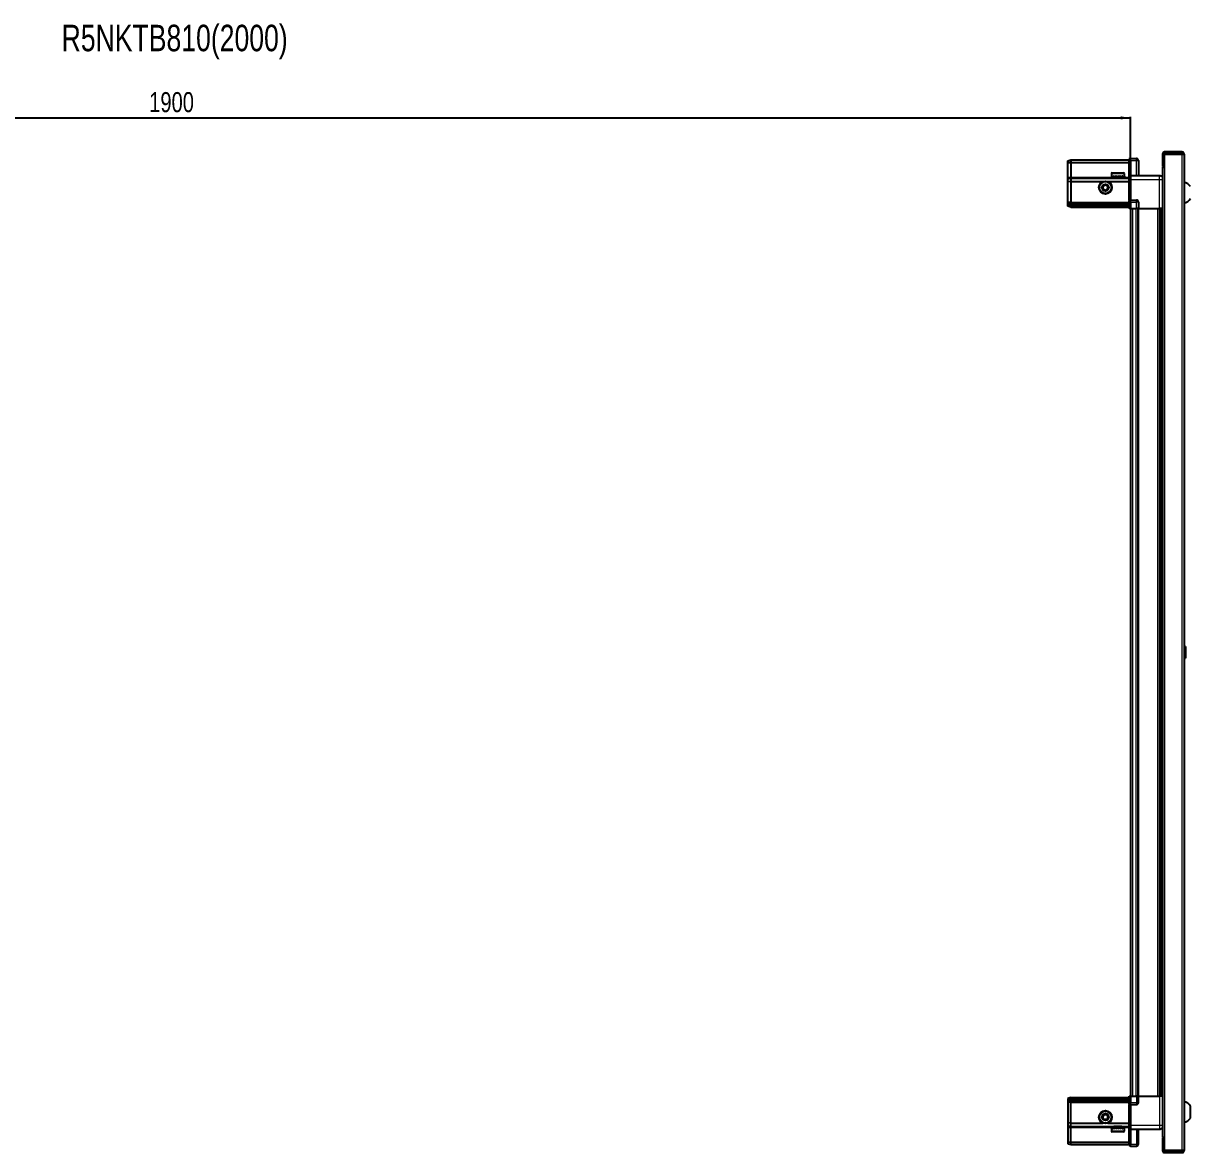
# Model space of a CAD drawing. Header units: millimetres. Extents: x 799 to 4837, y -1214 to 2134.
# Drawn here: x 2713 to 3878, y 994 to 2122 of the extents above; entities that cross this region are included whole.
import ezdxf

# ---------------------------------------------------------------- set-up
doc = ezdxf.new("R2010")
doc.units = ezdxf.units.MM
doc.layers.add('FORMAT', color=7, linetype='Continuous')
doc.styles.add('SLDTEXTSTYLE0', font='TXT', dxfattribs={"width": 0.75})
doc.dimstyles.new('SLDDIMSTYLE0', dxfattribs={"dimtxt": 20, "dimasz": 10, "dimexe": 0, "dimexo": 0.0625, "dimgap": 5, "dimtad": 2, "dimdec": 1, "dimrnd": 1e-09, "dimzin": 12, "dimdsep": 46, "dimtxsty": 'SLDTEXTSTYLE0', "dimsah": 1, "dimcen": 0.09, "dimadec": 0, "dimazin": 3, "dimtfac": 1, "dimtofl": 0, "dimtmove": 0, "dimatfit": 3, "dimfxl": 0, "dimfrac": 2, "dimtolj": 1, "dimtzin": 12, "dimarcsym": 0})

# ---------------------------------------------------------------- blocks, each defined once
blk = doc.blocks.new('_D_5')
at = {"layer": 'FORMAT'}
for p, q in [((1917.8, 1936.9), (1917.8, 2028.4)), ((1917.8, 2027.4), (3817.8, 2027.4)), ((3817.8, 1936.9), (3817.8, 2028.4))]:
    blk.add_line(p, q, dxfattribs=at)
for points in [[(1917.8, 2027.4), (1927.8, 2025.9), (1927.8, 2029)], [(3817.8, 2027.4), (3807.8, 2029), (3807.8, 2025.9)]]:
    blk.add_solid(points, dxfattribs=at)
at = {"layer": 'FORMAT', "insert": (2838.2, 2053.2), "char_height": 20, "attachment_point": 1, "style": 'SLDTEXTSTYLE0'}
blk.add_mtext('1900', dxfattribs=at)

msp = doc.modelspace()

# ---------------------------------------------------------------- linework, layer by layer
at = {"color": 7, "linetype": 'Continuous', "lineweight": 25}
for p, q in [((3869.02, 1993.43), (3851.72, 1993.43)), ((3869.02, 1991.93), (3869.02, 1993.43)), ((3755.12, 1984.63), (3758.12, 1985.43)), ((3755.12, 1982.78), (3755.12, 1984.63)), ((3755.12, 1982.78), (3758.12, 1982.93)), ((3755.12, 1968.43), (3755.12, 1982.78)), ((3758.12, 1985.43), (3758.12, 1982.93)), ((3758.12, 1985.43), (3816.42, 1985.43)), ((3758.12, 1982.93), (3758.12, 1968.43)), ((3758.12, 1982.93), (3816.42, 1982.93)), ((3817.28, 1986.93), (3816.42, 1986.43)), ((3817.28, 1986.93), (3816.42, 1986.43)), ((3816.42, 1986.43), (3816.42, 1984.93)), ((3816.42, 1970.13), (3816.42, 1984.93)), ((3817.62, 1986.93), (3817.28, 1986.93)), ((3817.62, 1986.93), (3817.28, 1986.93)), ((3817.62, 1984.93), (3817.62, 1986.93)), ((3817.62, 1986.93), (3817.62, 1986.93)), ((3817.62, 1986.93), (3823.62, 1986.93)), ((3817.62, 1984.93), (3817.62, 1970.13)), ((3825.62, 1984.93), (3825.62, 1969.93)), ((3849.62, 1991.33), (3849.62, 1978.93)), ((3851.12, 1991.33), (3851.12, 1978.93)), ((3851.62, 1978.43), (3851.62, 1991.33)), ((3851.62, 1991.33), (3869.02, 1991.33)), ((3869.02, 1991.93), (3851.72, 1991.93)), ((3869.02, 1991.33), (3871.12, 1991.33)), ((3871.12, 1991.33), (3871.12, 996.53)), ((3798.62, 1971.83), (3798.62, 1968.93)), ((3798.78, 1969.43), (3798.66, 1969.43)), ((3798.66, 1969.43), (3798.66, 1968.93)), ((3798.78, 1969.43), (3798.78, 1968.93)), ((3799.53, 1969.43), (3799.19, 1969.43)), ((3799.19, 1969.43), (3799.19, 1968.93)), ((3799.42, 1972.63), (3810.82, 1972.63)), ((3799.53, 1969.43), (3799.53, 1968.93)), ((3800.82, 1969.43), (3800.3, 1969.43)), ((3800.3, 1969.43), (3800.3, 1968.93)), ((3800.82, 1969.43), (3800.82, 1968.93)), ((3802.54, 1969.43), (3801.88, 1969.43)), ((3801.88, 1969.43), (3801.88, 1968.93)), ((3802.54, 1969.43), (3802.54, 1968.93)), ((3804.51, 1969.43), (3803.78, 1969.43)), ((3803.78, 1969.43), (3803.78, 1968.93)), ((3804.21, 1969.43), (3804.21, 1968.93)), ((3804.51, 1969.43), (3804.51, 1968.93)), ((3806.54, 1969.43), (3805.81, 1969.43)), ((3805.81, 1969.43), (3805.81, 1968.93)), ((3806.08, 1969.43), (3806.08, 1968.93)), ((3806.54, 1969.43), (3806.54, 1968.93)), ((3808.43, 1969.43), (3807.77, 1969.43)), ((3807.77, 1969.43), (3807.77, 1968.93)), ((3808.43, 1969.43), (3808.43, 1968.93)), ((3810, 1969.43), (3809.48, 1969.43)), ((3809.48, 1969.43), (3809.48, 1968.93)), ((3810, 1969.43), (3810, 1968.93)), ((3811.09, 1969.43), (3810.75, 1969.43)), ((3810.75, 1969.43), (3810.75, 1968.93)), ((3811.09, 1969.43), (3811.09, 1968.93)), ((3811.59, 1969.43), (3811.48, 1969.43)), ((3811.48, 1969.43), (3811.48, 1968.93)), ((3811.59, 1969.43), (3811.59, 1968.93)), ((3811.62, 1968.93), (3811.62, 1971.83)), ((3816.42, 1969.93), (3816.42, 1970.13)), ((3817.62, 1969.93), (3816.42, 1969.93)), ((3816.42, 1965.93), (3816.42, 1969.93)), ((3817.62, 1970.13), (3817.62, 1969.93)), ((3817.62, 1969.93), (3817.62, 1965.93)), ((3817.62, 1969.93), (3846.62, 1969.93)), ((3849.52, 1978.43), (3849.52, 1009.43)), ((3849.52, 1978.43), (3851.62, 1978.43)), ((3849.62, 1978.93), (3851.12, 1978.93)), ((3755.12, 1966.63), (3755.12, 1968.43)), ((3755.12, 1966.63), (3758.12, 1967.43)), ((3755.12, 1963.6), (3755.12, 1966.63)), ((3758.12, 1963.93), (3755.12, 1963.6)), ((3755.12, 1943.43), (3755.12, 1963.6)), ((3758.12, 1968.43), (3758.12, 1967.43)), ((3758.12, 1967.43), (3758.12, 1963.93)), ((3758.12, 1967.43), (3816.42, 1967.43)), ((3758.12, 1963.93), (3758.12, 1943.43)), ((3758.12, 1963.93), (3790.12, 1963.93)), ((3795.12, 1963.93), (3816.42, 1963.93)), ((3798.62, 1968.93), (3798.66, 1968.93)), ((3798.66, 1968.93), (3798.78, 1968.93)), ((3798.78, 1968.93), (3799.19, 1968.93)), ((3799.19, 1968.93), (3799.53, 1968.93)), ((3799.53, 1968.93), (3800.3, 1968.93)), ((3800.3, 1968.93), (3800.82, 1968.93)), ((3800.72, 1968.93), (3800.72, 1968.83)), ((3800.72, 1968.83), (3809.52, 1968.83)), ((3800.82, 1968.93), (3801.88, 1968.93)), ((3801.12, 1968.43), (3801.81, 1967.95)), ((3801.12, 1968.43), (3809.12, 1968.43)), ((3801.81, 1967.95), (3801.12, 1967.47)), ((3801.12, 1967.47), (3801.12, 1967.43)), ((3801.12, 1967.47), (3809.12, 1967.47)), ((3801.81, 1967.95), (3808.43, 1967.95)), ((3801.88, 1968.93), (3802.54, 1968.93)), ((3802.54, 1968.93), (3803.78, 1968.93)), ((3803.78, 1968.93), (3804.21, 1968.93)), ((3804.51, 1968.93), (3805.81, 1968.93)), ((3806.08, 1968.93), (3806.54, 1968.93)), ((3806.54, 1968.93), (3807.77, 1968.93)), ((3807.77, 1968.93), (3808.43, 1968.93)), ((3808.43, 1968.93), (3809.48, 1968.93)), ((3808.43, 1967.95), (3809.12, 1968.43)), ((3809.12, 1967.47), (3808.43, 1967.95)), ((3809.12, 1967.43), (3809.12, 1967.47)), ((3809.48, 1968.93), (3810, 1968.93)), ((3809.52, 1968.83), (3809.52, 1968.93)), ((3810, 1968.93), (3810.75, 1968.93)), ((3810.75, 1968.93), (3811.09, 1968.93)), ((3811.09, 1968.93), (3811.48, 1968.93)), ((3811.48, 1968.93), (3811.59, 1968.93)), ((3811.59, 1968.93), (3811.62, 1968.93)), ((3816.42, 1945.63), (3816.42, 1965.93)), ((3817.62, 1965.93), (3817.62, 1945.63)), ((3755.12, 1941.63), (3755.12, 1943.43)), ((3758.12, 1942.43), (3755.12, 1941.63)), ((3755.12, 1940.89), (3755.12, 1941.63)), ((3758.12, 1941.43), (3755.12, 1940.89)), ((3755.12, 1940.39), (3755.12, 1940.89)), ((3758.12, 1939.93), (3755.12, 1940.39)), ((3755.12, 1939.24), (3755.12, 1940.39)), ((3758.12, 1938.43), (3755.12, 1939.24)), ((3758.12, 1943.43), (3758.12, 1942.43)), ((3758.12, 1942.43), (3758.12, 1941.43)), ((3758.12, 1942.43), (3816.42, 1942.43)), ((3758.12, 1941.43), (3816.42, 1941.43)), ((3758.12, 1941.43), (3758.12, 1939.93)), ((3758.12, 1939.93), (3758.12, 1938.43)), ((3758.12, 1939.93), (3816.42, 1939.93)), ((3758.12, 1938.43), (3816.42, 1938.43)), ((3816.42, 1945.43), (3816.42, 1945.63)), ((3817.62, 1945.43), (3816.42, 1945.43)), ((3816.42, 1945.43), (3816.42, 1944.76)), ((3816.42, 1936.93), (3816.42, 1944.76)), ((3817.28, 1936.93), (3816.42, 1936.93)), ((3817.28, 1943.43), (3817.28, 1936.93)), ((3817.62, 1936.93), (3817.28, 1936.93)), ((3817.62, 1945.63), (3817.62, 1945.43)), ((3817.62, 1943.43), (3817.62, 1945.43)), ((3817.62, 1945.43), (3823.62, 1945.43)), ((3817.62, 1943.43), (3817.62, 1945.43)), ((3817.62, 1943.43), (3817.62, 1936.93)), ((3817.62, 1936.93), (3823.62, 1936.93)), ((3817.77, 1936.93), (3817.77, 1050.93)), ((3825.62, 1936.93), (3823.62, 1936.93)), ((3824.97, 1936.93), (3824.97, 1050.93)), ((3825.62, 1943.43), (3825.62, 1936.93)), ((3825.62, 1936.93), (3846.62, 1936.93)), ((3847.64, 1050.93), (3847.64, 1936.93)), ((3847.68, 1050.93), (3847.68, 1936.93)), ((3849.47, 1936.93), (3849.47, 1050.93)), ((3872.1, 1499.72), (3871.12, 1498.73)), ((3872.62, 1499.72), (3872.1, 1499.72)), ((3872.1, 1499.72), (3872.1, 1488.15)), ((3872.62, 1499.72), (3872.62, 1488.15)), ((3871.12, 1489.13), (3872.1, 1488.15)), ((3872.1, 1488.15), (3872.62, 1488.15)), ((3758.12, 1049.43), (3755.12, 1048.63)), ((3758.12, 1047.93), (3758.12, 1049.43)), ((3758.12, 1049.43), (3816.42, 1049.43)), ((3816.42, 1043.11), (3816.42, 1050.93)), ((3816.42, 1050.93), (3817.28, 1050.93)), ((3817.28, 1050.93), (3817.28, 1050.93)), ((3817.28, 1050.93), (3817.28, 1044.43)), ((3817.62, 1050.93), (3817.28, 1050.93)), ((3817.62, 1050.93), (3817.62, 1044.43)), ((3817.62, 1050.93), (3817.62, 1050.93)), ((3817.62, 1050.93), (3823.62, 1050.93)), ((3817.62, 1050.93), (3817.62, 1044.43)), ((3825.62, 1050.93), (3823.62, 1050.93)), ((3825.62, 1044.43), (3825.62, 1050.93)), ((3825.62, 1050.93), (3846.62, 1050.93)), ((3755.12, 1048.63), (3755.12, 1047.48)), ((3758.12, 1047.93), (3755.12, 1047.48)), ((3755.12, 1047.48), (3755.12, 1046.98)), ((3758.12, 1046.43), (3755.12, 1046.98)), ((3755.12, 1046.98), (3755.12, 1046.24)), ((3758.12, 1045.43), (3755.12, 1046.24)), ((3755.12, 1046.24), (3755.12, 1044.43)), ((3755.12, 1044.43), (3755.12, 1024.27)), ((3758.12, 1046.43), (3758.12, 1047.93)), ((3758.12, 1047.93), (3816.42, 1047.93)), ((3758.12, 1046.43), (3816.42, 1046.43)), ((3758.12, 1045.43), (3758.12, 1046.43)), ((3758.12, 1045.43), (3816.42, 1045.43)), ((3758.12, 1044.43), (3758.12, 1045.43)), ((3758.12, 1023.93), (3758.12, 1044.43)), ((3816.42, 1043.11), (3816.42, 1042.43)), ((3817.62, 1042.43), (3816.42, 1042.43)), ((3816.42, 1042.23), (3816.42, 1042.43)), ((3816.42, 1021.93), (3816.42, 1042.23)), ((3817.62, 1042.43), (3817.62, 1044.43)), ((3817.62, 1042.43), (3817.62, 1042.23)), ((3817.62, 1042.43), (3823.62, 1042.43)), ((3817.62, 1042.23), (3817.62, 1021.93)), ((3877.72, 1028.93), (3877.72, 1040.93)), ((3758.12, 1023.93), (3755.12, 1024.27)), ((3755.12, 1024.27), (3755.12, 1021.24)), ((3755.12, 1021.24), (3758.12, 1020.43)), ((3755.12, 1021.24), (3755.12, 1019.43)), ((3755.12, 1019.43), (3755.12, 1005.09)), ((3758.12, 1023.93), (3790.12, 1023.93)), ((3758.12, 1020.43), (3758.12, 1023.93)), ((3758.12, 1020.43), (3816.42, 1020.43)), ((3758.12, 1019.43), (3758.12, 1020.43)), ((3758.12, 1004.93), (3758.12, 1019.43)), ((3795.12, 1023.93), (3816.42, 1023.93)), ((3798.62, 1018.93), (3798.62, 1016.03)), ((3798.64, 1018.93), (3798.62, 1018.93)), ((3798.64, 1018.43), (3798.64, 1018.93)), ((3798.73, 1018.93), (3798.64, 1018.93)), ((3798.64, 1018.43), (3798.73, 1018.43)), ((3798.73, 1018.43), (3798.73, 1018.93)), ((3799.11, 1018.93), (3798.73, 1018.93)), ((3799.11, 1018.43), (3799.11, 1018.93)), ((3799.43, 1018.93), (3799.11, 1018.93)), ((3799.11, 1018.43), (3799.43, 1018.43)), ((3810.82, 1015.23), (3799.42, 1015.23)), ((3799.43, 1018.43), (3799.43, 1018.93)), ((3800.16, 1018.93), (3799.43, 1018.93)), ((3800.16, 1018.43), (3800.16, 1018.93)), ((3800.67, 1018.93), (3800.16, 1018.93)), ((3800.16, 1018.43), (3800.67, 1018.43)), ((3800.67, 1018.43), (3800.67, 1018.93)), ((3801.71, 1018.93), (3800.67, 1018.93)), ((3800.72, 1019.03), (3800.72, 1018.93)), ((3809.52, 1019.03), (3800.72, 1019.03)), ((3801.12, 1020.43), (3801.12, 1020.4)), ((3801.12, 1020.4), (3801.81, 1019.92)), ((3809.12, 1020.4), (3801.12, 1020.4)), ((3801.81, 1019.92), (3801.12, 1019.43)), ((3809.12, 1019.43), (3801.12, 1019.43)), ((3801.71, 1018.43), (3801.71, 1018.93)), ((3802.36, 1018.93), (3801.71, 1018.93)), ((3801.71, 1018.43), (3802.36, 1018.43)), ((3808.43, 1019.92), (3801.81, 1019.92)), ((3802.36, 1018.43), (3802.36, 1018.93)), ((3803.58, 1018.93), (3802.36, 1018.93)), ((3803.58, 1018.43), (3803.58, 1018.93)), ((3804.08, 1018.93), (3803.58, 1018.93)), ((3803.58, 1018.43), (3804.31, 1018.43)), ((3804.08, 1018.43), (3804.08, 1018.93)), ((3804.31, 1018.43), (3804.31, 1018.93)), ((3805.61, 1018.93), (3804.31, 1018.93)), ((3805.61, 1018.43), (3805.61, 1018.93)), ((3805.61, 1018.43), (3806.34, 1018.43)), ((3805.95, 1018.43), (3805.95, 1018.93)), ((3806.34, 1018.93), (3805.95, 1018.93)), ((3806.34, 1018.43), (3806.34, 1018.93)), ((3807.59, 1018.93), (3806.34, 1018.93)), ((3807.59, 1018.43), (3807.59, 1018.93)), ((3808.26, 1018.93), (3807.59, 1018.93)), ((3807.59, 1018.43), (3808.26, 1018.43)), ((3808.26, 1018.43), (3808.26, 1018.93)), ((3809.33, 1018.93), (3808.26, 1018.93)), ((3808.43, 1019.92), (3809.12, 1020.4)), ((3809.12, 1019.43), (3808.43, 1019.92)), ((3809.12, 1020.4), (3809.12, 1020.43)), ((3809.33, 1018.43), (3809.33, 1018.93)), ((3809.86, 1018.93), (3809.33, 1018.93)), ((3809.33, 1018.43), (3809.86, 1018.43)), ((3809.52, 1018.93), (3809.52, 1019.03)), ((3809.86, 1018.43), (3809.86, 1018.93)), ((3810.65, 1018.93), (3809.86, 1018.93)), ((3810.65, 1018.43), (3810.65, 1018.93)), ((3811, 1018.93), (3810.65, 1018.93)), ((3810.65, 1018.43), (3811, 1018.43)), ((3811, 1018.43), (3811, 1018.93)), ((3811.43, 1018.93), (3811, 1018.93)), ((3811.43, 1018.43), (3811.43, 1018.93)), ((3811.57, 1018.93), (3811.43, 1018.93)), ((3811.43, 1018.43), (3811.57, 1018.43)), ((3811.57, 1018.43), (3811.57, 1018.93)), ((3811.62, 1018.93), (3811.57, 1018.93)), ((3811.62, 1016.03), (3811.62, 1018.93)), ((3816.42, 1017.93), (3816.42, 1021.93)), ((3817.62, 1017.93), (3816.42, 1017.93)), ((3816.42, 1017.73), (3816.42, 1017.93)), ((3816.42, 1002.93), (3816.42, 1017.73)), ((3817.62, 1021.93), (3817.62, 1017.93)), ((3817.62, 1017.93), (3817.62, 1017.73)), ((3817.62, 1017.93), (3846.62, 1017.93)), ((3817.62, 1017.73), (3817.62, 1002.93)), ((3817.62, 1017.73), (3817.62, 1002.93)), ((3825.62, 1002.93), (3825.62, 1017.93)), ((3755.12, 1005.09), (3758.12, 1004.93)), ((3755.12, 1005.09), (3755.12, 1003.24)), ((3755.12, 1003.24), (3758.12, 1002.43)), ((3758.12, 1004.93), (3816.42, 1004.93)), ((3758.12, 1002.43), (3758.12, 1004.93)), ((3758.12, 1002.43), (3816.42, 1002.43)), ((3816.42, 1002.93), (3816.42, 1001.43)), ((3817.62, 1000.93), (3817.62, 1002.93)), ((3851.62, 1009.43), (3849.52, 1009.43)), ((3849.62, 1008.93), (3849.62, 996.53)), ((3849.62, 1008.93), (3851.12, 1008.93)), ((3851.12, 1008.93), (3851.12, 996.53)), ((3851.62, 996.53), (3851.62, 1009.43)), ((3816.42, 1001.43), (3817.28, 1000.93)), ((3817.62, 1000.93), (3817.28, 1000.93)), ((3817.62, 1000.93), (3823.62, 1000.93)), ((3869.02, 996.53), (3851.62, 996.53)), ((3851.72, 995.93), (3869.02, 995.93)), ((3851.72, 994.43), (3869.02, 994.43)), ((3871.12, 996.53), (3869.02, 996.53)), ((3869.02, 995.93), (3869.02, 994.43))]:
    msp.add_line(p, q, dxfattribs=at)
at = {"color": 8, "linetype": 'Continuous', "lineweight": 18}
for p, q in [((3851.72, 1991.93), (3851.72, 1993.43)), ((3817.62, 1984.93), (3816.42, 1984.93)), ((3817.62, 1984.93), (3823.62, 1984.93)), ((3823.62, 1984.93), (3823.62, 1986.93)), ((3823.62, 1969.93), (3823.62, 1984.93)), ((3823.62, 1984.93), (3825.62, 1984.93)), ((3851.12, 1991.33), (3849.62, 1991.33)), ((3869.02, 1991.33), (3869.02, 996.53)), ((3798.62, 1971.83), (3811.62, 1971.83)), ((3816.42, 1970.13), (3817.62, 1970.13)), ((3851.62, 1978.43), (3851.62, 1009.43)), ((3755.12, 1968.43), (3758.12, 1968.43)), ((3758.12, 1968.43), (3801.12, 1968.43)), ((3809.12, 1968.43), (3816.42, 1968.43)), ((3817.62, 1965.93), (3816.42, 1965.93)), ((3817.62, 1965.93), (3846.62, 1965.93)), ((3846.62, 1936.93), (3846.62, 1965.93)), ((3758.12, 1943.43), (3755.12, 1943.43)), ((3758.12, 1943.43), (3816.42, 1943.43)), ((3816.42, 1945.63), (3817.62, 1945.63)), ((3817.62, 1943.43), (3817.28, 1943.43)), ((3817.62, 1943.43), (3823.62, 1943.43)), ((3819.77, 1936.93), (3819.77, 1050.93)), ((3822.97, 1936.93), (3822.97, 1050.93)), ((3823.62, 1943.43), (3823.62, 1945.43)), ((3823.62, 1936.93), (3823.62, 1943.43)), ((3825.62, 1943.43), (3823.62, 1943.43)), ((3825.62, 1936.93), (3825.62, 1050.93)), ((3845.02, 1050.93), (3845.02, 1936.93)), ((3846.43, 1936.93), (3846.43, 1050.93)), ((3848.88, 1050.93), (3848.88, 1936.93)), ((3817.62, 1050.93), (3817.28, 1050.93)), ((3823.62, 1050.93), (3823.62, 1044.43)), ((3846.62, 1050.93), (3846.62, 1021.93)), ((3758.12, 1044.43), (3755.12, 1044.43)), ((3758.12, 1044.43), (3816.42, 1044.43)), ((3817.62, 1042.23), (3816.42, 1042.23)), ((3817.62, 1044.43), (3817.28, 1044.43)), ((3817.62, 1044.43), (3823.62, 1044.43)), ((3825.62, 1044.43), (3823.62, 1044.43)), ((3823.62, 1044.43), (3823.62, 1042.43)), ((3755.12, 1019.43), (3758.12, 1019.43)), ((3758.12, 1019.43), (3801.12, 1019.43)), ((3811.62, 1016.03), (3798.62, 1016.03)), ((3809.12, 1019.43), (3816.42, 1019.43)), ((3817.62, 1021.93), (3816.42, 1021.93)), ((3817.62, 1017.73), (3816.42, 1017.73)), ((3817.62, 1021.93), (3846.62, 1021.93)), ((3823.62, 1017.93), (3823.62, 1002.93)), ((3817.62, 1002.93), (3816.42, 1002.93)), ((3817.62, 1002.93), (3823.62, 1002.93)), ((3823.62, 1002.93), (3825.62, 1002.93)), ((3823.62, 1002.93), (3823.62, 1000.93)), ((3851.12, 996.53), (3849.62, 996.53)), ((3851.72, 995.93), (3851.72, 994.43))]:
    msp.add_line(p, q, dxfattribs=at)
at = {"color": 7, "linetype": 'Continuous', "lineweight": 25}
for centre, radius in [((3792.62, 1957.93), 6.5), ((3792.62, 1957.93), 3.46), ((3792.62, 1029.93), 6.5), ((3792.62, 1029.93), 3.46)]:
    msp.add_circle(centre, radius, dxfattribs=at)
at = {"color": 8, "linetype": 'Continuous', "lineweight": 18}
for centre in [(3792.62, 1957.93), (3792.62, 1029.93)]:
    msp.add_circle(centre, 5.7, dxfattribs=at)
at = {"color": 7, "linetype": 'Continuous', "lineweight": 25}
for centre, radius, start, end in [((3851.72, 1991.33), 2.1, 90, 180), ((3869.02, 1991.33), 2.1, 0, 90), ((3823.62, 1984.93), 2, 0, 90), ((3851.72, 1991.33), 0.6, 90, 180), ((3869.02, 1991.33), 0.6, 0, 90), ((3799.42, 1971.83), 0.8, 90, 180), ((3810.82, 1971.83), 0.8, 0, 90), ((3792.62, 1957.93), 2.5, 120.74103, 180.74103), ((3792.62, 1957.93), 2.5, 180.74103, 240.74103), ((3792.62, 1957.93), 2.5, 60.74103, 120.74103), ((3792.62, 1957.93), 2.5, 0.74103, 60.74103), ((3792.62, 1957.93), 2.5, 300.74103, 0.74103), ((3800.72, 1968.43), 0.4, 0, 90), ((3809.52, 1968.43), 0.4, 90, 180), ((3868.09, 1951.91), 11.91, 36.1266, 75.29965), ((3792.62, 1957.93), 2.5, 240.74103, 300.74103), ((3868.09, 1953.96), 11.91, 284.70035, 323.8734), ((3823.62, 1943.43), 2, 0, 90), ((3823.62, 1044.43), 2, 270, 0), ((3868.09, 1033.91), 11.91, 36.1266, 75.29965), ((3792.62, 1029.93), 2.5, 155.91157, 215.91157), ((3792.62, 1029.93), 2.5, 95.91157, 155.91157), ((3792.62, 1029.93), 2.5, 215.91157, 275.91157), ((3792.62, 1029.93), 2.5, 35.91157, 95.91157), ((3792.62, 1029.93), 2.5, 275.91157, 335.91157), ((3792.62, 1029.93), 2.5, 335.91157, 35.91157), ((3868.09, 1035.96), 11.91, 284.70035, 323.8734), ((3799.42, 1016.03), 0.8, 180, 270), ((3800.72, 1019.43), 0.4, 270, 0), ((3809.52, 1019.43), 0.4, 180, 270), ((3810.82, 1016.03), 0.8, 270, 0), ((3823.62, 1002.93), 2, 270, 0), ((3851.72, 996.53), 2.1, 180, 270), ((3851.72, 996.53), 0.6, 180, 270), ((3869.02, 996.53), 2.1, 270, 0), ((3869.02, 996.53), 0.6, 270, 0)]:
    msp.add_arc(centre, radius, start, end, dxfattribs=at)
for centre, start_param, end_param in [((3813.82, 1943.43), 0, 0.7227342), ((3813.82, 1044.43), 5.5604511, 6.2831853)]:
    msp.add_ellipse(centre, major_axis=(3.46, 0), ratio=0.5773503, start_param=start_param, end_param=end_param, dxfattribs=at)
for points, knots in [([(3846.62, 1969.93), (3847.06, 1969.89), (3847.74, 1969.82), (3848.55, 1969.38), (3849.1, 1968.94), (3849.38, 1968.57), (3849.52, 1968.39)], [0, 0, 0, 0, 0.3842982, 0.5911726, 0.8024372, 1, 1, 1, 1]), ([(3790.1, 1959.34), (3790.54, 1959.61), (3791.37, 1960.1), (3792.2, 1960.59), (3792.58, 1960.82)], [0, 0, 0, 0, 0.5346859, 1, 1, 1, 1]), ([(3790.14, 1956.46), (3790.14, 1956.58), (3790.13, 1957.18), (3790.11, 1958.18), (3790.1, 1959), (3790.1, 1959.34)], [0, 0, 0, 0, 0.13312467, 0.63709944, 1, 1, 1, 1]), ([(3792.58, 1960.82), (3793.03, 1960.57), (3793.87, 1960.1), (3794.71, 1959.63), (3795.1, 1959.41)], [0, 0, 0, 0, 0.5346859, 1, 1, 1, 1]), ([(3795.1, 1959.41), (3795.1, 1959.06), (3795.11, 1958.24), (3795.13, 1957.25), (3795.14, 1956.65), (3795.14, 1956.52)], [0, 0, 0, 0, 0.3629006, 0.8668753, 1, 1, 1, 1]), ([(3792.66, 1955.05), (3792.21, 1955.3), (3791.36, 1955.77), (3790.53, 1956.24), (3790.14, 1956.46)], [0, 0, 0, 0, 0.5346859, 1, 1, 1, 1]), ([(3795.14, 1956.52), (3794.69, 1956.26), (3793.86, 1955.77), (3793.04, 1955.28), (3792.66, 1955.05)], [0, 0, 0, 0, 0.5346859, 1, 1, 1, 1]), ([(3849.47, 1936.93), (3849.43, 1936.93), (3849.21, 1936.93), (3848.49, 1936.93), (3847.53, 1936.93), (3846.88, 1936.93), (3846.62, 1936.93)], [0, 0, 0, 0, 0.0717073, 0.4209791, 0.7702508, 1, 1, 1, 1]), ([(3849.47, 1050.93), (3849.43, 1050.93), (3849.21, 1050.93), (3848.49, 1050.93), (3847.53, 1050.93), (3846.88, 1050.93), (3846.62, 1050.93)], [0, 0, 0, 0, 0.0717073, 0.4209791, 0.7702508, 1, 1, 1, 1]), ([(3789.75, 1029.64), (3789.96, 1030.11), (3790.35, 1030.99), (3790.74, 1031.86), (3790.93, 1032.27)], [0, 0, 0, 0, 0.5346859, 1, 1, 1, 1]), ([(3791.44, 1027.3), (3791.14, 1027.72), (3790.57, 1028.5), (3790.01, 1029.27), (3789.75, 1029.64)], [0, 0, 0, 0, 0.5346859, 1, 1, 1, 1]), ([(3790.93, 1032.27), (3791.27, 1032.31), (3792.09, 1032.39), (3793.08, 1032.49), (3793.67, 1032.56), (3793.8, 1032.57)], [0, 0, 0, 0, 0.3629006, 0.8668753, 1, 1, 1, 1]), ([(3794.31, 1027.6), (3794.19, 1027.58), (3793.59, 1027.52), (3792.6, 1027.42), (3791.78, 1027.33), (3791.44, 1027.3)], [0, 0, 0, 0, 0.1331247, 0.6370994, 1, 1, 1, 1]), ([(3793.8, 1032.57), (3794.1, 1032.15), (3794.66, 1031.37), (3795.23, 1030.59), (3795.49, 1030.23)], [0, 0, 0, 0, 0.5346859, 1, 1, 1, 1]), ([(3795.49, 1030.23), (3795.28, 1029.76), (3794.89, 1028.88), (3794.49, 1028), (3794.31, 1027.6)], [0, 0, 0, 0, 0.5346859, 1, 1, 1, 1]), ([(3846.62, 1017.93), (3847.06, 1017.98), (3847.74, 1018.05), (3848.55, 1018.49), (3849.1, 1018.93), (3849.38, 1019.3), (3849.52, 1019.48)], [0, 0, 0, 0, 0.3842982, 0.5911726, 0.8024372, 1, 1, 1, 1])]:
    msp.add_open_spline(points, degree=3, knots=knots, dxfattribs=at)
at = {"color": 8, "linetype": 'Continuous', "lineweight": 18}
for points in [[(3846.62, 1965.93), (3846.62, 1966.46), (3846.62, 1967.51), (3846.62, 1968.83), (3846.62, 1969.75), (3846.62, 1969.87), (3846.62, 1969.93)], [(3846.62, 1021.93), (3846.62, 1021.41), (3846.62, 1020.36), (3846.62, 1019.04), (3846.62, 1018.11), (3846.62, 1017.99), (3846.62, 1017.93)]]:
    msp.add_open_spline(points, degree=3, dxfattribs=at)
for points, knots in [([(3846.62, 1965.93), (3847.06, 1965.93), (3847.74, 1965.93), (3848.55, 1965.93), (3849.1, 1965.93), (3849.38, 1965.93), (3849.52, 1965.93)], [0, 0, 0, 0, 0.3842982, 0.5911726, 0.8024372, 1, 1, 1, 1]), ([(3846.62, 1021.93), (3847.06, 1021.93), (3847.74, 1021.93), (3848.55, 1021.93), (3849.1, 1021.93), (3849.38, 1021.93), (3849.52, 1021.93)], [0, 0, 0, 0, 0.38429816, 0.59117259, 0.8024372, 1, 1, 1, 1])]:
    msp.add_open_spline(points, degree=3, knots=knots, dxfattribs=at)

# ---------------------------------------------------------------- texts
at = {"layer": 'FORMAT', "insert": (2750.76, 2120.45), "char_height": 26.4583, "attachment_point": 1, "style": 'SLDTEXTSTYLE0'}
msp.add_mtext('R5NKTB810(2000)', dxfattribs=at)

# ---------------------------------------------------------------- dimensions: what is measured, and where the dimension line sits
at = {"layer": 'FORMAT'}
dim = msp.add_linear_dim(base=(3817.77, 2027.43), p1=(1917.77, 1936.93), p2=(3817.77, 1936.93), angle=0, dimstyle='SLDDIMSTYLE0', dxfattribs=at)
dim.commit()
dim.dimension.update_dxf_attribs({"geometry": '_D_5', "text_midpoint": (2867.77, 2027.43), "dimtype": 160})

doc.saveas('drawing.dxf')
